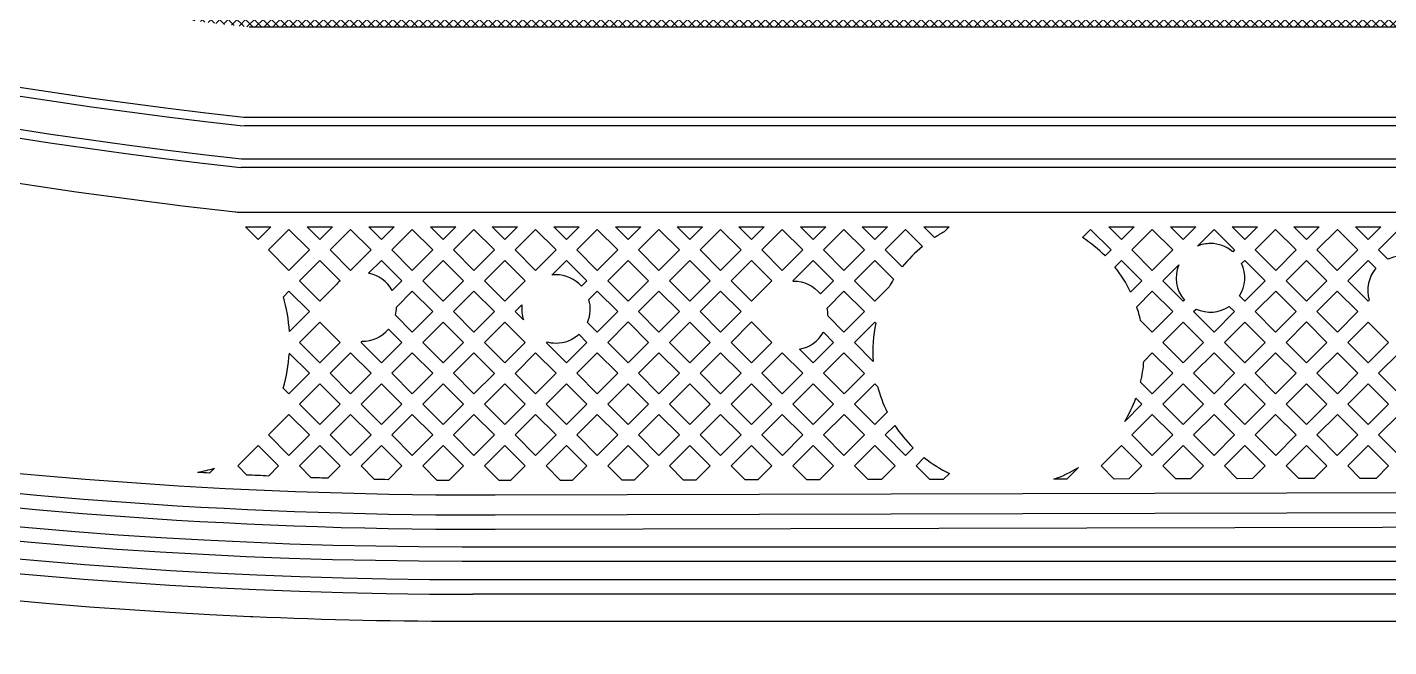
# Model space of a CAD drawing. Header units: millimetres. Extents: x 3193 to 3447, y -44 to 135.
# Drawn here: x 3321.61 to 3328.66, y 53.39 to 56.6 of the extents above; entities that cross this region are included whole.
import ezdxf

# ---------------------------------------------------------------- set-up
doc = ezdxf.new("R2010")
doc.units = ezdxf.units.MM
doc.header["$LTSCALE"] = 23.1
for name, color, linetype in [('gbr-dxf_layer0', 7, 'CONTINUOUS'), ('gbr-outline-dxf_layer1', 2, 'CONTINUOUS'), ('備註', 1, 'CONTINUOUS')]:
    doc.layers.add(name, color=color, linetype=linetype)
pattern_1 = [(135, (7962.365513, 498.26547), (0.0224506403, 0.0224506403), []), (45, (7962.365513, 498.26547), (0.0224506403, -0.0224506403), [])]

msp = doc.modelspace()

# ---------------------------------------------------------------- hatches: boundary and pattern name
at = {"layer": '備註', "linetype": 'Continuous'}
h = msp.add_hatch(dxfattribs=at)
h.set_pattern_fill('ANSI37', color=5, scale=0.01, angle=180, style=0)
h.set_pattern_definition(pattern_1)
h.paths.add_polyline_path([(3282.4447, 62.2888), (3282.4447, 62.111), (3282.9781, 62.111), (3282.9781, 62.1505), (3282.9932, 62.1598, 0.118436), (3283.0017, 62.1681), (3283.0755, 62.2447), (3283.2717, 62.2447, 0.168678), (3283.578, 62.3514, -0.032288), (3283.6376, 62.3927, -0.075294), (3284.3517, 62.685, -0.059653), (3284.5522, 62.709), (3306.8012, 62.709, -0.141633), (3311.5881, 61.3253), (3312.0897, 61.0085, 0.112619), (3322.2104, 57.4399), (3322.2104, 57.4399), (3322.8018, 57.372), (3330.9409, 57.372, 0.097428), (3335.6537, 58.2991), (3335.7886, 58.346, -0.008482), (3335.8306, 58.3574, 0.045764), (3335.8345, 58.3587), (3337.4902, 58.8621, -0.117961), (3344.5424, 59.2885), (3357.9258, 56.9291, -0.053276), (3358.004, 56.9065, -0.092314), (3358.2784, 56.7307, -0.051872), (3358.325, 56.677), (3358.427, 56.5305, 0.198369), (3358.7454, 56.3277), (3358.8538, 56.3084, 0.195787), (3358.8584, 56.3), (3358.9199, 56.2474), (3359.019, 56.1874), (3359.0115, 56.1449), (3359.5368, 56.0523), (3359.5677, 56.2274), (3359.0424, 56.32), (3359.0417, 56.3163), (3358.9845, 56.3183), (3358.9111, 56.344), (3358.7533, 56.372, -0.198537), (3358.4637, 56.5567), (3358.3619, 56.7028, 0.051995), (3358.309, 56.7637, 0.092307), (3358.0207, 56.9483, 0.053108), (3357.9336, 56.9734), (3344.5502, 59.3328, 0.117961), (3337.4771, 58.9052), (3335.7263, 58.374, 0.026897), (3335.6452, 58.344), (3335.6369, 58.3408, -0.097433), (3330.9409, 57.417), (3322.803, 57.417), (3322.2155, 57.4846, -0.112619), (3312.1137, 61.0465), (3311.6121, 61.3633, 0.141633), (3306.8012, 62.754), (3284.5522, 62.754, 0.059652), (3284.3411, 62.7287, 0.075314), (3283.6143, 62.4312, 0.032369), (3283.5499, 62.3865, -0.168476), (3283.2717, 62.2897), (3283.0741, 62.2897), (3283.0437, 62.3038, 0.095372), (3283.0391, 62.305, 0.091209), (3283.0299, 62.3049, 0.128158), (3283.0234, 62.3042), (3282.9791, 62.2891), (3282.9774, 62.2888)])
h.paths.add_polyline_path([(3282.4447, 62.461), (3282.4447, 62.6388), (3282.9781, 62.6388), (3282.9781, 62.6292), (3283.1289, 62.5092, -0.10638), (3283.1323, 62.5051), (3283.2714, 62.5051, 0.167597), (3283.4156, 62.555, -0.03254), (3283.5033, 62.6161, -0.07534), (3284.2901, 62.9382, -0.059449), (3284.5512, 62.9694, 0), (3284.5512, 62.9694), (3306.8015, 62.9694, -0.14163), (3311.7272, 61.5454), (3312.2285, 61.2288, 0.11262), (3322.24, 57.6988), (3322.8155, 57.6324), (3330.9409, 57.6324, 0.097486), (3335.5574, 58.5412), (3335.5648, 58.5439, -0.02557), (3335.6627, 58.58), (3337.4144, 59.1114, -0.117962), (3344.5876, 59.5451), (3357.9709, 57.1857, -0.053228), (3358.1022, 57.1478, -0.092222), (3358.4565, 56.9207, -0.051821), (3358.5383, 56.8264), (3358.6403, 56.6801, 0.198471), (3358.7911, 56.584), (3358.9832, 56.5501, -0.268286), (3358.9873, 56.5621), (3359.0972, 56.6575, 0), (3359.0972, 56.6575, -0.11537), (3359.1023, 56.6602), (3359.1031, 56.6647), (3359.6284, 56.5721), (3359.5975, 56.397), (3359.0722, 56.4896), (3359.0732, 56.4954, -0.065734), (3359.0702, 56.4966), (3359.0649, 56.4996), (3359.0213, 56.4982), (3358.7832, 56.5397, -0.198477), (3358.6035, 56.6543), (3358.5014, 56.8006, 0.051773), (3358.4258, 56.8878, 0.092239), (3358.0854, 57.1061, 0.053275), (3357.9631, 57.1414), (3344.5798, 59.5008, 0.117962), (3337.4275, 59.0684), (3335.676, 58.537, 0.025728), (3335.5819, 58.5023, -0.09765), (3330.9409, 57.5874), (3322.8144, 57.5874), (3322.2349, 57.6541, -0.11262), (3312.2045, 61.1908), (3311.7032, 61.5074, 0.14163), (3306.8015, 62.9244), (3284.5512, 62.9244, 0.059405), (3284.3009, 62.8946, 0.075335), (3283.5266, 62.5776, 0.032531), (3283.4437, 62.5199, -0.167981), (3283.2715, 62.4601), (3283.0817, 62.4601), (3283.076, 62.4566, -0.335125), (3283.0603, 62.4528), (3282.9781, 62.4623), (3282.9781, 62.461)])
h = msp.add_hatch(dxfattribs=at)
h.set_pattern_fill('ANSI37', color=6, scale=0.01, angle=180, style=0)
h.set_pattern_definition(pattern_1)
h.paths.add_polyline_path([(3282.4447, 61.061), (3282.4447, 61.2388), (3282.9774, 61.2388), (3282.9886, 61.2441), (3283.0881, 61.2437, 0), (3283.0881, 61.2437, -0.207116), (3283.0974, 61.2397), (3283.1195, 61.2397, 0.026582), (3283.1735, 61.2426, 0.170903), (3283.3574, 61.3307), (3283.7389, 61.7124, -0.19891), (3284.6176, 62.0763), (3306.4723, 62.0763, -0.141631), (3311.1994, 60.7098, 0.113022), (3322.7586, 56.6443), (3330.95, 56.6443, 0.09309), (3335.854, 57.5653), (3336.254, 57.721, -0.021827), (3336.3273, 57.7462), (3338.4891, 58.3767, -0.071107), (3341.6532, 58.829), (3341.8462, 58.829, -0.043463), (3343.8638, 58.6511), (3357.3902, 56.2647, -0.024944), (3357.4664, 56.2475), (3357.6469, 56.1966, -0.131203), (3358.1311, 55.9096), (3358.262, 55.7757, -0.041027), (3358.3126, 55.7144), (3358.4434, 55.5272, 0.186129), (3358.7592, 55.3146), (3358.7823, 55.3056), (3358.9346, 55.2729), (3359.3853, 55.1934), (3359.3544, 55.0183), (3358.8291, 55.1109), (3358.8366, 55.1532), (3358.8037, 55.2099), (3358.8023, 55.2116), (3358.7312, 55.2751, -0.177797), (3358.4065, 55.5015), (3358.2757, 55.6887, 0.041028), (3358.2298, 55.7443), (3358.0989, 55.8782, 0.131201), (3357.6347, 56.1533), (3357.4543, 56.2042, 0.024945), (3357.3825, 56.2204), (3343.8559, 58.6067, 0.043463), (3341.8461, 58.784), (3341.6681, 58.784, 0.07144), (3338.5017, 58.3335), (3336.34, 57.703), (3335.8703, 57.5234, -0.09309), (3330.95, 56.5993), (3322.7575, 56.5993, -0.113057), (3311.1756, 60.6716, 0.141637), (3306.4723, 62.0313), (3284.6176, 62.0313, 0.198909), (3283.7707, 61.6806), (3283.3893, 61.2989, -0.170702), (3283.1786, 61.1978), (3283.0762, 61.1947), (3282.9782, 61.1027), (3282.9781, 61.1025), (3282.9781, 61.061)])
h.paths.add_polyline_path([(3282.4447, 61.411), (3282.4447, 61.5888), (3282.9781, 61.5888), (3282.9781, 61.577, -0.221912), (3282.9879, 61.5725), (3283.0909, 61.4551), (3283.1193, 61.4551, 0.026198), (3283.1499, 61.4567, 0.171754), (3283.2049, 61.4832), (3283.5865, 61.8648, -0.19888), (3284.6174, 62.2917), (3306.4721, 62.2917, -0.141642), (3311.3144, 60.8919, 0.11291), (3322.771, 56.8597), (3330.9495, 56.8597, 0.093101), (3335.7757, 57.7662), (3336.1756, 57.9217, -0.021815), (3336.2666, 57.953), (3338.4286, 58.5837, -0.071088), (3341.6523, 59.0443), (3341.8464, 59.0443, -0.043464), (3343.9013, 58.8634), (3357.4294, 56.4768, -0.024457), (3357.5246, 56.455), (3357.7051, 56.4042, -0.131241), (3358.2852, 56.0606), (3358.4165, 55.9263, -0.040968), (3358.4894, 55.8379), (3358.62, 55.6507, 0.176416), (3358.7918, 55.5298), (3358.9095, 55.6226, -0.216327), (3358.9197, 55.6253), (3358.9207, 55.6307), (3359.446, 55.5381), (3359.4151, 55.363), (3358.8898, 55.4556), (3358.8906, 55.4599, -0.132482), (3358.8841, 55.4611), (3358.8555, 55.4747, -0.233021), (3358.583, 55.6249), (3358.4525, 55.8122, 0.040967), (3358.3842, 55.8949), (3358.2533, 56.0286, 0.131328), (3357.6929, 56.3609), (3357.5124, 56.4117, 0.024456), (3357.4215, 56.4325), (3343.8935, 58.8191, 0.043464), (3341.8464, 58.9993), (3341.6523, 58.9993, 0.071088), (3338.4412, 58.5405), (3336.2794, 57.9098, 0.021814), (3336.192, 57.8798), (3335.7921, 57.7243, -0.093101), (3330.9495, 56.8147), (3322.7697, 56.8147, -0.112944), (3311.2906, 60.8537, 0.141648), (3306.4721, 62.2467), (3284.6174, 62.2467, 0.198881), (3283.6183, 61.833), (3283.2369, 61.4515, -0.171314), (3283.1551, 61.412), (3283.0796, 61.4101), (3283.0742, 61.403, -0.28736), (3283.0616, 61.3982), (3282.9781, 61.4133), (3282.9781, 61.411)])

# ---------------------------------------------------------------- linework, layer by layer
at = {"layer": 'gbr-dxf_layer0'}
for p, q in [((3330.9488, 56.5993), (3322.7575, 56.5993)), ((3330.9475, 55.8721), (3322.7161, 55.8721)), ((3322.738, 55.5641), (3322.8685, 55.5641)), ((3323.0578, 55.5641), (3323.1883, 55.5641)), ((3323.3773, 55.5641), (3323.5081, 55.5641)), ((3323.6971, 55.5641), (3323.8278, 55.5641)), ((3324.0169, 55.5641), (3324.1474, 55.5641)), ((3324.3367, 55.5641), (3324.4672, 55.5641)), ((3324.6562, 55.5641), (3324.787, 55.5641)), ((3324.976, 55.5641), (3325.1065, 55.5641)), ((3325.2955, 55.5641), (3325.4263, 55.5641)), ((3325.6153, 55.5641), (3325.7458, 55.5641)), ((3325.9351, 55.5641), (3326.0656, 55.5641)), ((3326.2546, 55.5641), (3326.3854, 55.5641)), ((3327.2137, 55.5641), (3327.3445, 55.5641)), ((3327.5335, 55.5641), (3327.6643, 55.5641)), ((3327.8533, 55.5641), (3327.9838, 55.5641)), ((3328.1728, 55.5641), (3328.3036, 55.5641)), ((3328.4926, 55.5641), (3328.6231, 55.5641)), ((3327.4929, 55.285), (3327.5757, 55.3678)), ((3324.136, 55.1252), (3324.1711, 55.1603)), ((3324.1788, 55.0824), (3324.136, 55.1252)), ((3325.9921, 54.8676), (3325.8943, 54.9653)), ((3329.3992, 54.187), (3324.0324, 54.1732)), ((3324.0328, 54.0714), (3329.3993, 54.0851))]:
    msp.add_line(p, q, dxfattribs=at)
at = {"layer": 'gbr-dxf_layer0', "linetype": 'Continuous'}
for points in [[(3310.9263, 60.2768, 0.113281), (3322.7296, 56.1325), (3330.9475, 56.1325, 0.09736), (3336.1241, 57.1501, -0.142087), (3336.1514, 57.1601), (3338.4708, 57.8689, -0.071728), (3341.6234, 58.356)], [(3310.8112, 60.0947, 0.113389), (3322.7174, 55.9171), (3330.9475, 55.9171)], [(3310.6638, 59.8606, 0.087103), (3319.7659, 56.1243, 0.026027), (3322.6866, 55.642)], [(3283.5469, 58.8623, -0.068819), (3283.7094, 58.9415), (3283.8293, 58.9805, -0.075403), (3283.8536, 58.9842), (3306.9049, 58.9842, -0.034266), (3306.9582, 58.9805), (3307.3486, 58.9267, -0.096807), (3309.425, 57.8831), (3310.1998, 57.4065, 0.127689), (3322.7622, 53.5457), (3322.7707, 53.5457, -0.055467), (3322.7762, 53.5451, 0.010906), (3323.9163, 53.5202), (3329.3951, 53.5202, 0.010952), (3330.5308, 53.5451, -0.055702), (3330.5364, 53.5457), (3330.5449, 53.5457, 0.090213), (3339.5979, 55.6109, -0.101418), (3341.8475, 56.0721)], [(3357.389, 52.7545), (3352.1989, 53.6696), (3351.9316, 53.7738), (3342.7537, 55.392, 0.143732), (3339.6768, 55.0488, -0.100607), (3329.2515, 52.9297), (3323.7512, 52.9297, -0.15063), (3308.7167, 57.5645, 0.128354), (3306.1104, 58.5206, -0.064739), (3306.1038, 58.5209, -0.058104), (3306.098, 58.5218, 0.023513), (3305.582, 58.5461), (3285.4327, 58.5464), (3284.6859, 58.5142)], [(3306.0225, 58.384), (3306.0981, 58.3557, -0.12627), (3308.5891, 57.4511), (3309.1999, 57.0457, 0.002981), (3309.4696, 56.8743), (3309.9158, 56.6003, 0.013182), (3311.1488, 55.9032), (3311.6704, 55.6336), (3312.1223, 55.4112, 0.097311), (3322.1516, 52.8117), (3322.6692, 52.7862, -0.055033), (3322.6747, 52.7856, 0.010023), (3323.7514, 52.764), (3329.2516, 52.764, 0.010023), (3330.3282, 52.7856, -0.055026), (3330.3338, 52.7862), (3330.3431, 52.7862, 0.000637), (3330.4073, 52.7889, -0.055256), (3330.4128, 52.7895), (3330.4214, 52.7895, 0.003901), (3330.8395, 52.811, -0.059518), (3330.8455, 52.8117)], [(3309.7922, 58.118), (3310.3639, 57.7623, 0.140029), (3323.8606, 53.9068), (3329.391, 53.9068)], [(3329.391, 53.8306), (3323.8606, 53.8306, -0.140029), (3310.3237, 57.6976), (3309.752, 58.0533)], [(3310.9488, 57.6382, 0.084449), (3319.927, 54.3873), (3320.084, 54.3625, 0.03745), (3323.9667, 54.0713)], [(3336.1509, 57.114, -0.091001), (3336.1441, 57.1097, -0.097419), (3330.9475, 56.0875), (3322.7285, 56.0875)], [(3322.6883, 55.6419, 0.027333), (3322.7159, 55.6403), (3330.9478, 55.6403, 0.051907), (3333.8655, 55.9441, -0.127354), (3333.9518, 55.9665, -0.021246), (3333.9668, 55.9658, 0.043243), (3336.3026, 56.6915)], [(3348.7655, 55.4144), (3342.691, 56.4856, 0.032961), (3341.8612, 56.5403, 0.10054), (3339.3975, 56.0399, -0.10054), (3329.3995, 54.0089), (3324.033, 53.9952)], [(3323.917, 53.7364), (3329.3945, 53.7364, 0.10141), (3339.5134, 55.81, -0.10141), (3341.848, 56.2884, -0.04577), (3342.9277, 56.1894)], [(3342.9139, 56.1144, 0.04577), (3341.848, 56.2122, 0.10141), (3339.5434, 55.7399, -0.10141), (3329.3945, 53.6602), (3323.917, 53.6602)], [(3326.3854, 55.5641), (3326.3599, 55.5387, 0.020747), (3326.3098, 55.5089), (3326.2546, 55.5641)], [(3325.576, 55.2837, -0.005321), (3325.5792, 55.2837, -0.228273), (3325.7182, 55.2168), (3325.7866, 55.2851), (3325.6806, 55.3911), (3325.5745, 55.2851)], [(3327.5757, 55.3678, 0.280423), (3327.6049, 55.1852), (3327.5988, 55.1791), (3327.4929, 55.285)], [(3325.8943, 54.9653), (3326.0003, 55.0713), (3326.0056, 55.0661, 0.071093), (3325.9921, 54.8676)], [(3324.2959, 54.9653), (3324.4018, 54.8594), (3324.5078, 54.9655), (3324.4668, 55.0065, -0.185798), (3324.3476, 54.9606, -0.070494), (3324.2982, 54.9676)], [(3324.0324, 54.1732, -0.000669), (3323.967, 54.1732, -0.037446), (3320.1, 54.4632)], [(3326.2141, 54.326), (3326.2565, 54.3684, 0.054842), (3326.3867, 54.2866)], [(3324.0329, 53.9952, -0.000672), (3323.9667, 53.9951, -0.03745), (3320.0727, 54.2872)], [(3322.5772, 54.3134), (3322.5518, 54.2881, -0.000634), (3322.4906, 54.2916)]]:
    msp.add_lwpolyline(points, format="xyb", dxfattribs=at)
for points in [[(3322.8685, 55.5641), (3322.8033, 55.4989), (3322.738, 55.5641)], [(3323.1883, 55.5641), (3323.123, 55.4989), (3323.0578, 55.5641)], [(3323.5081, 55.5641), (3323.4427, 55.4988), (3323.3773, 55.5641)], [(3323.8278, 55.5641), (3323.7625, 55.4988), (3323.6971, 55.5641)], [(3324.1474, 55.5641), (3324.0821, 55.4989), (3324.0169, 55.5641)], [(3324.4672, 55.5641), (3324.4019, 55.4989), (3324.3367, 55.5641)], [(3324.787, 55.5641), (3324.7216, 55.4988), (3324.6562, 55.5641)], [(3325.1065, 55.5641), (3325.0412, 55.4989), (3324.976, 55.5641)], [(3325.4263, 55.5641), (3325.3609, 55.4988), (3325.2955, 55.5641)], [(3325.7458, 55.5641), (3325.6806, 55.4989), (3325.6153, 55.5641)], [(3326.0656, 55.5641), (3326.0003, 55.4989), (3325.9351, 55.5641)], [(3327.3445, 55.5641), (3327.2791, 55.4988), (3327.2137, 55.5641)], [(3327.6643, 55.5641), (3327.5989, 55.4988), (3327.5335, 55.5641)], [(3327.9838, 55.5641), (3327.9185, 55.4989), (3327.8533, 55.5641)], [(3328.3036, 55.5641), (3328.2382, 55.4988), (3328.1728, 55.5641)], [(3328.6231, 55.5641), (3328.5579, 55.4989), (3328.4926, 55.5641)], [(3327.2446, 55.3565), (3327.2791, 55.391), (3327.3851, 55.285), (3327.3264, 55.2263)], [(3322.9345, 55.2026), (3322.9632, 55.2313), (3323.0692, 55.1253), (3322.9654, 55.0215)], [(3325.757, 55.1027), (3325.8404, 55.0192), (3325.9465, 55.1252), (3325.8404, 55.2312), (3325.7529, 55.1437)], [(3322.9651, 54.9096), (3323.0692, 54.8055), (3322.9633, 54.6996), (3322.9335, 54.7293)], [(3327.3537, 54.6771), (3327.3851, 54.6457), (3327.2959, 54.5565)], [(3326.3867, 54.2866), (3326.3555, 54.2554), (3326.2849, 54.2552), (3326.2141, 54.326)], [(3327.0565, 54.3171), (3326.9965, 54.257), (3326.9292, 54.2568)]]:
    msp.add_lwpolyline(points, dxfattribs=at)
for points in [[(3322.8571, 55.445), (3322.9631, 55.551), (3323.0691, 55.445), (3322.9632, 55.339)], [(3323.1769, 55.445), (3323.2828, 55.5509), (3323.3888, 55.4449), (3323.2829, 55.339)], [(3323.4966, 55.4449), (3323.6026, 55.5509), (3323.7086, 55.4449), (3323.6026, 55.3389)], [(3323.8164, 55.4449), (3323.9224, 55.5509), (3324.0283, 55.445), (3323.9222, 55.339)], [(3324.136, 55.445), (3324.242, 55.551), (3324.348, 55.445), (3324.242, 55.339)], [(3324.4558, 55.445), (3324.5617, 55.5509), (3324.6677, 55.4449), (3324.5618, 55.339)], [(3324.7755, 55.4449), (3324.8815, 55.5509), (3324.9874, 55.445), (3324.8813, 55.339)], [(3325.0951, 55.445), (3325.201, 55.5509), (3325.307, 55.4449), (3325.2011, 55.339)], [(3325.4148, 55.4449), (3325.5208, 55.5509), (3325.6267, 55.445), (3325.5207, 55.339)], [(3325.7344, 55.445), (3325.8404, 55.551), (3325.9465, 55.445), (3325.8404, 55.339)], [(3327.333, 55.4449), (3327.439, 55.5509), (3327.545, 55.4449), (3327.439, 55.3389)], [(3327.9724, 55.445), (3328.0783, 55.5509), (3328.1843, 55.4449), (3328.0784, 55.339)], [(3328.2921, 55.4449), (3328.3981, 55.5509), (3328.504, 55.445), (3328.398, 55.339)], [(3323.6565, 55.285), (3323.7625, 55.391), (3323.8684, 55.2851), (3323.7623, 55.1791)], [(3323.9761, 55.2851), (3324.0821, 55.3911), (3324.1881, 55.2851), (3324.0821, 55.1791)], [(3324.6157, 55.2851), (3324.7216, 55.391), (3324.8275, 55.2851), (3324.7216, 55.1792)], [(3324.9352, 55.2851), (3325.0412, 55.3911), (3325.1472, 55.2851), (3325.0412, 55.1791)], [(3325.255, 55.2851), (3325.3609, 55.391), (3325.4668, 55.2851), (3325.3609, 55.1792)], [(3328.1323, 55.2851), (3328.2382, 55.391), (3328.3441, 55.2851), (3328.2382, 55.1792)], [(3323.8162, 55.1252), (3323.9222, 55.2312), (3324.0283, 55.1252), (3323.9222, 55.0192)], [(3324.7755, 55.1254), (3324.8813, 55.2312), (3324.9874, 55.1252), (3324.8815, 55.0193)], [(3325.0951, 55.1252), (3325.2011, 55.2312), (3325.307, 55.1254), (3325.201, 55.0193)], [(3327.9724, 55.1252), (3328.0784, 55.2312), (3328.1843, 55.1254), (3328.0783, 55.0193)], [(3328.2921, 55.1254), (3328.398, 55.2312), (3328.504, 55.1252), (3328.3981, 55.0193)], [(3323.0171, 54.9654), (3323.1231, 55.0714), (3323.2291, 54.9654), (3323.1231, 54.8594)], [(3323.6565, 54.9655), (3323.7623, 55.0713), (3323.8684, 54.9653), (3323.7625, 54.8594)], [(3323.9761, 54.9653), (3324.0821, 55.0713), (3324.1881, 54.9653), (3324.0821, 54.8593)], [(3324.6156, 54.9655), (3324.7216, 55.0715), (3324.8276, 54.9655), (3324.7216, 54.8594)], [(3324.9354, 54.9655), (3325.0412, 55.0713), (3325.1471, 54.9655), (3325.0412, 54.8596)], [(3325.2549, 54.9655), (3325.3609, 55.0715), (3325.4669, 54.9655), (3325.3609, 54.8594)], [(3327.4929, 54.9655), (3327.5988, 55.0713), (3327.7048, 54.9653), (3327.5989, 54.8594)], [(3327.8125, 54.9653), (3327.9185, 55.0713), (3328.0244, 54.9655), (3327.9184, 54.8594)], [(3328.1322, 54.9655), (3328.2382, 55.0715), (3328.3442, 54.9655), (3328.2382, 54.8594)], [(3328.452, 54.9655), (3328.5579, 55.0713), (3328.6639, 54.9653), (3328.558, 54.8594)], [(3323.177, 54.8055), (3323.283, 54.9115), (3323.3889, 54.8056), (3323.2829, 54.6996)], [(3323.4966, 54.8056), (3323.6026, 54.9116), (3323.7086, 54.8056), (3323.6027, 54.6996)], [(3323.8164, 54.8056), (3323.9222, 54.9115), (3324.0283, 54.8054), (3323.9224, 54.6996)], [(3324.136, 54.8054), (3324.242, 54.9115), (3324.3479, 54.8056), (3324.2419, 54.6996)], [(3324.4557, 54.8056), (3324.5617, 54.9116), (3324.6677, 54.8056), (3324.5617, 54.6996)], [(3324.7755, 54.8056), (3324.8815, 54.9116), (3324.9874, 54.8057), (3324.8813, 54.6997)], [(3325.0951, 54.8057), (3325.201, 54.9116), (3325.307, 54.8056), (3325.2011, 54.6997)], [(3325.4148, 54.8056), (3325.5208, 54.9116), (3325.6268, 54.8056), (3325.5208, 54.6996)], [(3325.7346, 54.8056), (3325.8404, 54.9115), (3325.9465, 54.8054), (3325.8406, 54.6996)], [(3327.6528, 54.8056), (3327.7587, 54.9115), (3327.8645, 54.8056), (3327.7587, 54.6997)], [(3327.9723, 54.8056), (3328.0783, 54.9116), (3328.1843, 54.8056), (3328.0783, 54.6996)], [(3328.2921, 54.8056), (3328.3981, 54.9116), (3328.5041, 54.8056), (3328.3981, 54.6996)], [(3328.6119, 54.8056), (3328.7178, 54.9115), (3328.8236, 54.8056), (3328.7178, 54.6997)], [(3323.0171, 54.6457), (3323.1231, 54.7516), (3323.229, 54.6458), (3323.123, 54.5398)], [(3323.3368, 54.6458), (3323.4428, 54.7518), (3323.5488, 54.6458), (3323.4428, 54.5398)], [(3323.6566, 54.6458), (3323.7625, 54.7517), (3323.8685, 54.6457), (3323.7626, 54.5398)], [(3323.9762, 54.6457), (3324.0821, 54.7516), (3324.188, 54.6457), (3324.0821, 54.5398)], [(3324.2958, 54.6457), (3324.4018, 54.7517), (3324.5078, 54.6457), (3324.4018, 54.5397)], [(3324.6156, 54.6457), (3324.7216, 54.7517), (3324.8275, 54.6458), (3324.7215, 54.5398)], [(3324.9352, 54.6458), (3325.0412, 54.7518), (3325.1473, 54.6458), (3325.0412, 54.5398)], [(3325.255, 54.6458), (3325.3609, 54.7517), (3325.4669, 54.6457), (3325.361, 54.5398)], [(3325.5747, 54.6457), (3325.6807, 54.7517), (3325.7867, 54.6457), (3325.6807, 54.5397)], [(3327.4929, 54.6457), (3327.5989, 54.7517), (3327.7048, 54.6458), (3327.5988, 54.5398)], [(3327.8125, 54.6458), (3327.9184, 54.7517), (3328.0244, 54.6457), (3327.9185, 54.5398)], [(3328.1322, 54.6457), (3328.2382, 54.7517), (3328.3442, 54.6457), (3328.2382, 54.5397)], [(3328.452, 54.6457), (3328.558, 54.7517), (3328.6639, 54.6458), (3328.5579, 54.5398)], [(3322.8573, 54.4858), (3322.9633, 54.5918), (3323.0691, 54.4859), (3322.9631, 54.3799)], [(3323.1769, 54.4859), (3323.2829, 54.5919), (3323.3889, 54.4859), (3323.2829, 54.3799)], [(3323.4967, 54.4859), (3323.6027, 54.5919), (3323.7087, 54.4859), (3323.6027, 54.3799)], [(3323.8165, 54.4859), (3323.9224, 54.5918), (3324.0283, 54.4859), (3323.9224, 54.38)], [(3324.136, 54.4859), (3324.2419, 54.5918), (3324.3479, 54.4858), (3324.242, 54.3799)], [(3324.4557, 54.4858), (3324.5617, 54.5918), (3324.6676, 54.4859), (3324.5616, 54.3799)], [(3324.7753, 54.4859), (3324.8813, 54.5919), (3324.9874, 54.4859), (3324.8813, 54.3799)], [(3325.0951, 54.4859), (3325.2011, 54.5919), (3325.3071, 54.4859), (3325.2011, 54.3799)], [(3325.4149, 54.4859), (3325.5208, 54.5918), (3325.6268, 54.4858), (3325.5209, 54.3799)], [(3325.7346, 54.4858), (3325.8406, 54.5918), (3325.9465, 54.4859), (3325.8404, 54.3799)], [(3327.333, 54.4858), (3327.439, 54.5918), (3327.5449, 54.4859), (3327.4389, 54.3799)], [(3327.6526, 54.4859), (3327.7587, 54.5919), (3327.8647, 54.4859), (3327.7587, 54.3799)], [(3327.9724, 54.4859), (3328.0783, 54.5918), (3328.1843, 54.4858), (3328.0784, 54.3799)], [(3328.2921, 54.4858), (3328.3981, 54.5918), (3328.504, 54.4859), (3328.398, 54.3799)], [(3328.6117, 54.4859), (3328.7178, 54.5919), (3328.8238, 54.4859), (3328.7178, 54.3799)], [(3323.9762, 54.3261), (3324.0821, 54.432), (3324.1881, 54.326), (3324.1118, 54.2496), (3324.0529, 54.2495)], [(3324.2959, 54.326), (3324.4018, 54.4319), (3324.5077, 54.326), (3324.4321, 54.2505), (3324.3716, 54.2503)], [(3324.6154, 54.326), (3324.7215, 54.432), (3324.8275, 54.326), (3324.7527, 54.2513), (3324.6903, 54.2511)], [(3324.9352, 54.326), (3325.0412, 54.432), (3325.1473, 54.326), (3325.0733, 54.2521), (3325.0093, 54.2519)], [(3325.255, 54.326), (3325.361, 54.432), (3325.467, 54.326), (3325.3939, 54.2529), (3325.3283, 54.2528)], [(3325.5748, 54.326), (3325.6807, 54.4319), (3325.7866, 54.326), (3325.7143, 54.2537), (3325.6472, 54.2536)], [(3325.8943, 54.326), (3326.0003, 54.432), (3326.1064, 54.326), (3326.0349, 54.2546), (3325.966, 54.2544)], [(3327.1732, 54.326), (3327.2791, 54.4319), (3327.385, 54.326), (3327.3168, 54.2578), (3327.2416, 54.2576)], [(3327.4928, 54.326), (3327.5988, 54.432), (3327.7048, 54.326), (3327.6374, 54.2586), (3327.5603, 54.2585)], [(3327.8125, 54.326), (3327.9186, 54.432), (3328.0246, 54.326), (3327.958, 54.2595), (3327.8793, 54.2593)], [(3328.1323, 54.326), (3328.2382, 54.4319), (3328.3441, 54.326), (3328.2784, 54.2603), (3328.1983, 54.2601)], [(3328.4519, 54.326), (3328.5579, 54.432), (3328.6639, 54.326), (3328.599, 54.2611), (3328.517, 54.2609)]]:
    msp.add_lwpolyline(points, close=True, dxfattribs=at)
for points in [[(3326.0542, 55.445), (3326.1601, 55.5509), (3326.2476, 55.4634, 0.053397), (3326.1426, 55.3567)], [(3327.0772, 55.5089), (3327.1192, 55.5509), (3327.2252, 55.4449), (3327.194, 55.4136, 0.053734)], [(3327.6729, 55.4651), (3327.7588, 55.5509), (3327.8647, 55.445), (3327.8555, 55.4359, 0.178221), (3327.7402, 55.4783, 0.097377)], [(3328.6117, 55.445), (3328.7176, 55.5509), (3328.8236, 55.4449), (3328.7847, 55.4059, 0.181914), (3328.6598, 55.397)], [(3323.017, 55.2852), (3323.123, 55.3911), (3323.2287, 55.2855, 0.051721), (3323.2031, 55.2592), (3323.1231, 55.1792)], [(3323.3755, 55.3239), (3323.4427, 55.391), (3323.5487, 55.285), (3323.4985, 55.2348, 0.224236)], [(3324.3257, 55.3149), (3324.4019, 55.3911), (3324.5079, 55.2851), (3324.4799, 55.2571, 0.213124), (3324.3476, 55.3162, 0.030977)], [(3325.8943, 55.2851), (3326.0003, 55.3911), (3326.0979, 55.2936, 0.016703), (3326.0743, 55.2531), (3326.0003, 55.1791)], [(3327.8912, 55.2065, 0.251721), (3327.9019, 55.3745), (3327.9185, 55.3911), (3328.0246, 55.2851), (3327.9185, 55.1791)], [(3328.4519, 55.2851), (3328.5579, 55.3911), (3328.5985, 55.3505, 0.253124), (3328.5637, 55.1849), (3328.5579, 55.1791)], [(3323.5154, 55.1066, 0.060509), (3323.5205, 55.1491), (3323.6026, 55.2311), (3323.7085, 55.1252), (3323.6026, 55.0193)], [(3324.5115, 55.0696, 0.171466), (3324.5184, 55.1878), (3324.5618, 55.2312), (3324.6677, 55.1254), (3324.5617, 55.0193)], [(3327.358, 55.1501), (3327.439, 55.2311), (3327.5449, 55.1252), (3327.439, 55.0193), (3327.3782, 55.0801, 0.025953)], [(3327.6526, 55.1252), (3327.6662, 55.1388, 0.258314), (3327.838, 55.1519), (3327.8647, 55.1252), (3327.7587, 55.0192)], [(3323.3369, 54.9654), (3323.3428, 54.9713, 0.222084), (3323.4791, 55.035), (3323.5487, 54.9655), (3323.4428, 54.8595)], [(3325.6094, 54.9307, 0.224538), (3325.7338, 55.0181), (3325.7866, 54.9653), (3325.6807, 54.8594)], [(3327.3785, 54.76, 0.038719), (3327.3949, 54.8675), (3327.439, 54.9116), (3327.545, 54.8056), (3327.439, 54.6996)], [(3325.8945, 54.6457), (3326.0003, 54.7516), (3326.014, 54.7379, 0.050959), (3326.0648, 54.6042), (3326.0003, 54.5398)], [(3326.0542, 54.4859), (3326.1041, 54.5358, 0.053735), (3326.1994, 54.419), (3326.1602, 54.3799)], [(3322.6975, 54.326), (3322.8034, 54.4319), (3322.9093, 54.326), (3322.8565, 54.2732, -0.001099), (3322.7453, 54.2782)], [(3323.017, 54.326), (3323.123, 54.432), (3323.229, 54.326), (3323.1648, 54.2618, -0.000865), (3323.0784, 54.2646)], [(3323.3368, 54.326), (3323.4428, 54.432), (3323.5488, 54.326), (3323.4768, 54.254, -0.000707), (3323.4074, 54.2554)], [(3323.6566, 54.326), (3323.7626, 54.432), (3323.8685, 54.3261), (3323.7923, 54.25, -0.000623), (3323.7322, 54.2504)]]:
    msp.add_lwpolyline(points, format="xyb", close=True, dxfattribs=at)
at = {"layer": 'gbr-dxf_layer0'}
for centre, radius, start, end in [((3325.8568, 83.9192), 28.0071, 237.72704, 263.58141), ((3325.8567, 83.9191), 28.2225, 237.72697, 263.60567), ((3323.9168, 79.6708), 25.9344, 238.46156, 269.99997), ((3323.9168, 79.6708), 26.0106, 238.46156, 269.99997), ((3326.6935, 54.9195), 0.7033, 25.86025, 38.41333), ((3322.1043, 54.9677), 0.8628, 3.57198, 15.79637), ((3324.3476, 55.1384), 0.1778, 172.92643, 198.36258), ((3325.5792, 55.1059), 0.1778, 0.00111, 12.27912), ((3322.1043, 54.9677), 0.8628, 343.96139, 356.13817), ((3326.6935, 54.9195), 0.7033, 328.92402, 339.83675), ((3322.1628, 55.7704), 1.5147, 282.49729, 285.87626), ((3326.6935, 54.9195), 0.7033, 289.58169, 301.07612), ((3323.9702, 80.1), 26.0287, 269.99233, 270.13776)]:
    msp.add_arc(centre, radius, start, end, dxfattribs=at)
at = {"layer": 'gbr-outline-dxf_layer1', "linetype": 'Continuous'}
msp.add_lwpolyline([(3279.8663, 56.05), (3279.8663, 67.65, -0.414215), (3280.8663, 68.65), (3305.7362, 68.65, -0.152268), (3314.3174, 65.9748, 0.152268), (3323.7512, 63.0335), (3329.251, 63.0335, 0.101585), (3335.791, 64.3762, -0.145892), (3344.3619, 65.368), (3362.2313, 62.2171, -0.414233), (3363.0424, 61.0587), (3361.0279, 49.6349, -0.414154), (3359.8695, 48.8237), (3342.1465, 51.949, 0.144694), (3341.0199, 51.8212, -0.100411), (3329.251, 49.4336), (3323.7512, 49.4336, -0.151026), (3306.7095, 54.7013, 0.151038), (3305.581, 55.05), (3280.8663, 55.05, -0.414215)], format="xyb", close=True, dxfattribs=at)

doc.saveas('drawing.dxf')
